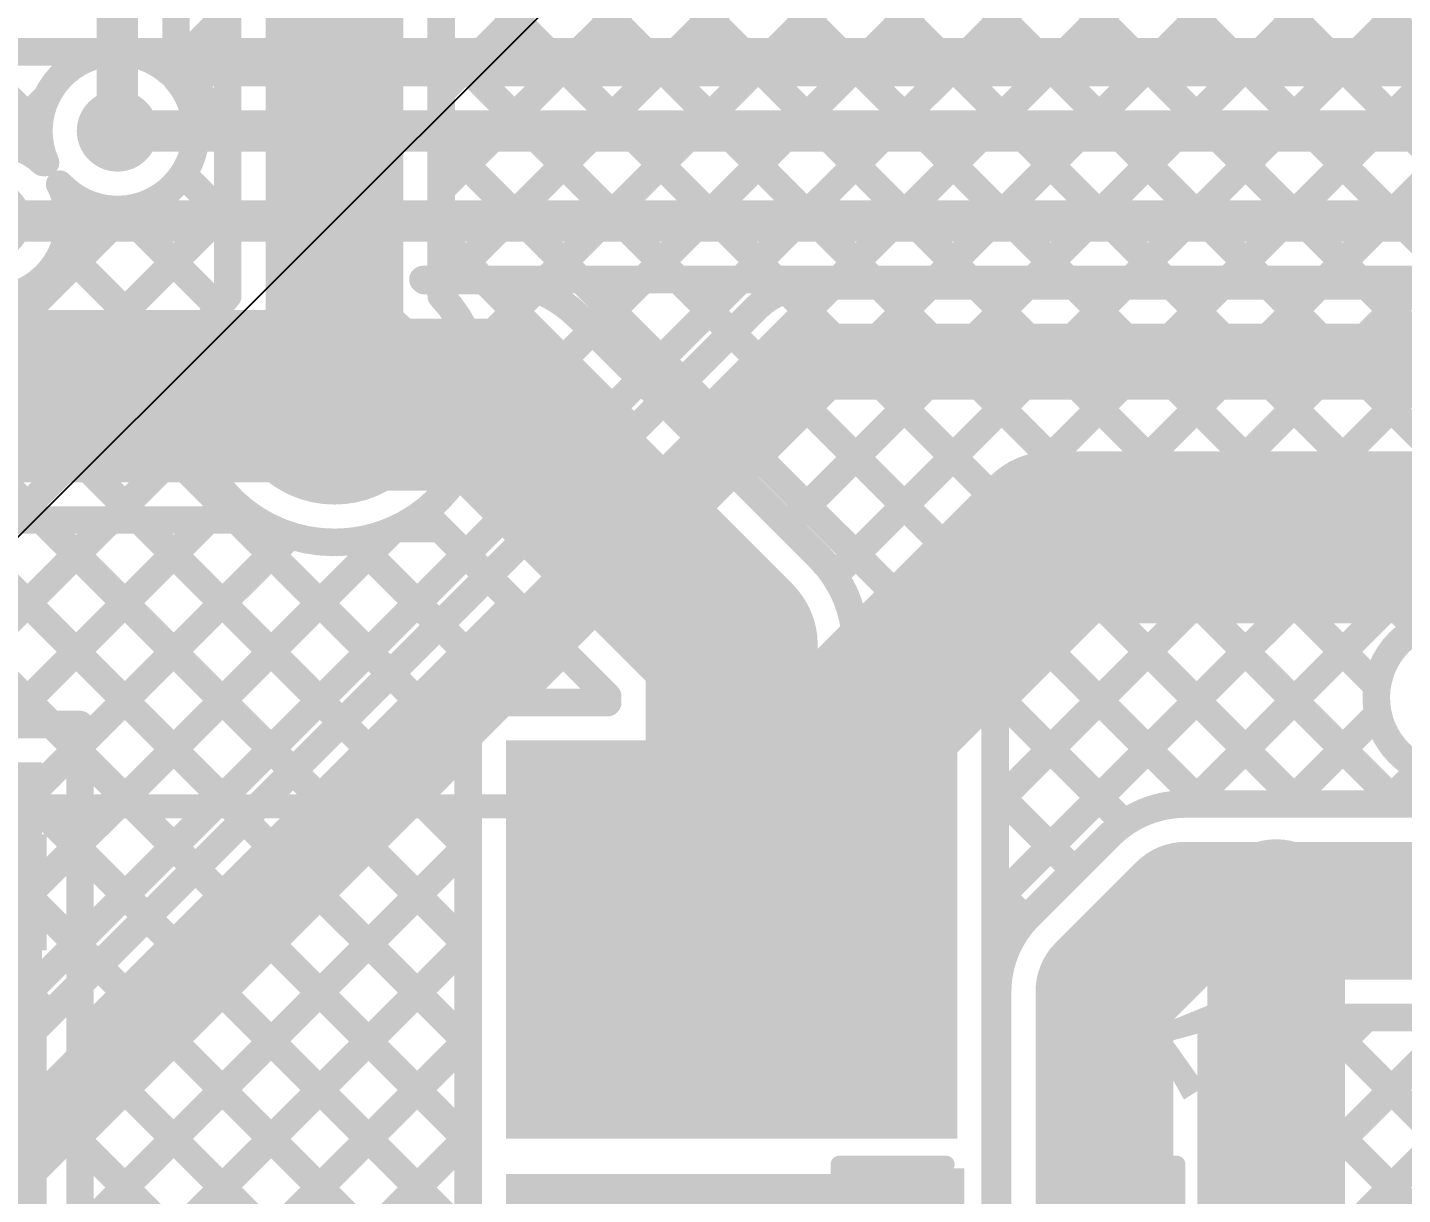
# Model space of a CAD drawing. Header units: millimetres. Extents: x 0 to 214, y 0 to 214.
# Drawn here: x 1.9989 to 2.3981, y 1.9231 to 2.262 of the extents above; entities that cross this region are included whole.
import ezdxf

# ---------------------------------------------------------------- set-up
doc = ezdxf.new("R2010")
doc.units = ezdxf.units.MM
doc.header["$MEASUREMENT"] = 0
for name, color, linetype in [('BottomLayer', 5, 'Continuous'), ('BottomSolder', 6, 'Continuous'), ('TopLayer', 1, 'Continuous'), ('TopOverlay', 2, 'Continuous'), ('TopPaste', 8, 'Continuous'), ('TopSolder', 216, 'Continuous'), ('ViaHoleLayer', 16, 'Continuous')]:
    doc.layers.add(name, color=color, linetype=linetype)
doc.styles.add('Arial', font='', dxfattribs={"height": 0.2})
doc.styles.get('Arial').set_extended_font_data('Arial')

# ---------------------------------------------------------------- blocks, each defined once
blk = doc.blocks.new('SOIC_8_180')
at = {"layer": 'TopLayer'}
for points in [[(-0.0735, 0.0622), (-0.1365, 0.0622), (-0.1365, 0.0878), (-0.0735, 0.0878)], [(0.13909, 0.0622), (0.0761, 0.0622), (0.0761, 0.0878), (0.13909, 0.0878)], [(-0.0735, 0.0122), (-0.1365, 0.0122), (-0.1365, 0.0378), (-0.0735, 0.0378)], [(0.13909, 0.0122), (0.0761, 0.0122), (0.0761, 0.0378), (0.13909, 0.0378)], [(-0.0735, -0.0378), (-0.1365, -0.0378), (-0.1365, -0.0122), (-0.0735, -0.0122)], [(0.13909, -0.0378), (0.0761, -0.0378), (0.0761, -0.0122), (0.13909, -0.0122)], [(-0.0735, -0.0878), (-0.1365, -0.0878), (-0.1365, -0.0622), (-0.0735, -0.0622)], [(0.13909, -0.0878), (0.0761, -0.0878), (0.0761, -0.0622), (0.13909, -0.0622)]]:
    blk.add_hatch(color=1, dxfattribs=at).paths.add_polyline_path(points)
at = {"layer": 'TopPaste'}
for points in [[(-0.0735, 0.0622), (-0.1365, 0.0622), (-0.1365, 0.0878), (-0.0735, 0.0878)], [(0.13909, 0.0622), (0.0761, 0.0622), (0.0761, 0.0878), (0.13909, 0.0878)], [(-0.0735, 0.0122), (-0.1365, 0.0122), (-0.1365, 0.0378), (-0.0735, 0.0378)], [(0.13909, 0.0122), (0.0761, 0.0122), (0.0761, 0.0378), (0.13909, 0.0378)], [(-0.0735, -0.0378), (-0.1365, -0.0378), (-0.1365, -0.0122), (-0.0735, -0.0122)], [(0.13909, -0.0378), (0.0761, -0.0378), (0.0761, -0.0122), (0.13909, -0.0122)], [(-0.0735, -0.0878), (-0.1365, -0.0878), (-0.1365, -0.0622), (-0.0735, -0.0622)], [(0.13909, -0.0878), (0.0761, -0.0878), (0.0761, -0.0622), (0.13909, -0.0622)]]:
    blk.add_hatch(color=8, dxfattribs=at).paths.add_polyline_path(points)
at = {"layer": 'TopSolder'}
for points in [[(-0.0695, 0.0582), (-0.1405, 0.0582), (-0.1405, 0.0918), (-0.0695, 0.0918)], [(0.14309, 0.0582), (0.0721, 0.0582), (0.0721, 0.0918), (0.14309, 0.0918)], [(-0.0695, 0.0082), (-0.1405, 0.0082), (-0.1405, 0.0418), (-0.0695, 0.0418)], [(0.14309, 0.0082), (0.0721, 0.0082), (0.0721, 0.0418), (0.14309, 0.0418)], [(-0.0695, -0.0418), (-0.1405, -0.0418), (-0.1405, -0.0082), (-0.0695, -0.0082)], [(0.14309, -0.0418), (0.0721, -0.0418), (0.0721, -0.0082), (0.14309, -0.0082)], [(-0.0695, -0.0918), (-0.1405, -0.0918), (-0.1405, -0.0582), (-0.0695, -0.0582)], [(0.14309, -0.0918), (0.0721, -0.0918), (0.0721, -0.0582), (0.14309, -0.0582)]]:
    blk.add_hatch(color=216, dxfattribs=at).paths.add_polyline_path(points)
at = {"layer": 'TopOverlay'}
for points, const_width in [([(-0.12253, 0.101, 1), (-0.13147, 0.101, 1)], 0.007), ([(-0.13322, 0.101, 1), (-0.12972, 0.101, 1)], 0.0035), ([(-0.12428, 0.101, 1), (-0.12078, 0.101, 1)], 0.0035), ([(-0.08025, 0.098, 1), (-0.07675, 0.098, 1)], 0.0035), ([(0.07675, 0.098, 1), (0.08025, 0.098, 1)], 0.0035), ([(-0.08025, -0.1, 1), (-0.07675, -0.1, 1)], 0.0035), ([(0.07675, -0.1, 1), (0.08025, -0.1, 1)], 0.0035)]:
    blk.add_lwpolyline(points, format="xyb", close=True, dxfattribs=dict(at, const_width=const_width))
at = {"layer": 'TopOverlay', "const_width": 0.007}
for points in [[(0.0785, 0.098), (-0.0785, 0.098)], [(0.0785, -0.1), (-0.0785, -0.1)]]:
    blk.add_lwpolyline(points, dxfattribs=at)
blk = doc.blocks.new('C__0603_294')
at = {"layer": 'TopLayer'}
for points in [[(-0.015, 0.0175), (-0.015, -0.0175), (-0.045, -0.0175), (-0.045, 0.0175)], [(0.045, 0.0175), (0.045, -0.0175), (0.015, -0.0175), (0.015, 0.0175)]]:
    blk.add_hatch(color=1, dxfattribs=at).paths.add_polyline_path(points)
at = {"layer": 'TopPaste'}
for points in [[(-0.015, 0.0175), (-0.015, -0.0175), (-0.045, -0.0175), (-0.045, 0.0175)], [(0.045, 0.0175), (0.045, -0.0175), (0.015, -0.0175), (0.015, 0.0175)]]:
    blk.add_hatch(color=8, dxfattribs=at).paths.add_polyline_path(points)
at = {"layer": 'TopSolder'}
for points in [[(-0.01264, 0.01986), (-0.01264, -0.01986), (-0.04736, -0.01986), (-0.04736, 0.01986)], [(0.04736, 0.01986), (0.04736, -0.01986), (0.01264, -0.01986), (0.01264, 0.01986)]]:
    blk.add_hatch(color=216, dxfattribs=at).paths.add_polyline_path(points)
at = {"layer": 'TopOverlay', "const_width": 0.005}
for points in [[(-0.049, 0.021), (-0.018, 0.021)], [(-0.049, -0.021), (-0.049, 0.021)], [(0.018, 0.021), (0.049, 0.021)], [(0.049, -0.021), (0.049, 0.021)], [(-0.049, -0.021), (-0.018, -0.021)], [(0.018, -0.021), (0.049, -0.021)]]:
    blk.add_lwpolyline(points, dxfattribs=at)
at = {"layer": 'TopOverlay', "const_width": 0.0025}
for points in [[(-0.05025, 0.021, 1), (-0.04775, 0.021, 1)], [(-0.05025, 0.021, 1), (-0.04775, 0.021, 1)], [(-0.01925, 0.021, 1), (-0.01675, 0.021, 1)], [(0.01675, 0.021, 1), (0.01925, 0.021, 1)], [(0.04775, 0.021, 1), (0.05025, 0.021, 1)], [(0.04775, 0.021, 1), (0.05025, 0.021, 1)], [(-0.05025, -0.021, 1), (-0.04775, -0.021, 1)], [(-0.05025, -0.021, 1), (-0.04775, -0.021, 1)], [(-0.01925, -0.021, 1), (-0.01675, -0.021, 1)], [(0.01675, -0.021, 1), (0.01925, -0.021, 1)], [(0.04775, -0.021, 1), (0.05025, -0.021, 1)], [(0.04775, -0.021, 1), (0.05025, -0.021, 1)]]:
    blk.add_lwpolyline(points, format="xyb", close=True, dxfattribs=at)

msp = doc.modelspace()

# ---------------------------------------------------------------- hatches: boundary and pattern name
at = {"layer": 'BottomLayer'}
h = msp.add_hatch(color=5, dxfattribs=at)
edge = h.paths.add_edge_path()
edge.add_arc((2.025, 2.232), 0.01181, 0, 360)
h = msp.add_hatch(color=5, dxfattribs=at)
edge = h.paths.add_edge_path()
edge.add_arc((1.988, 2.206), 0.01181, 0, 360)
h = msp.add_hatch(color=5, dxfattribs=at)
edge = h.paths.add_edge_path()
edge.add_arc((2.088, 2.155), 0.0315, 0, 360)
h = msp.add_hatch(color=5, dxfattribs=at)
edge = h.paths.add_edge_path()
edge.add_arc((2.23362, 1.99252), 0.0315, 0, 360)
h = msp.add_hatch(color=5, dxfattribs=at)
edge = h.paths.add_edge_path()
edge.add_arc((2.36137, 2.0063), 0.01181, 0, 360)
at = {"layer": 'BottomSolder'}
h = msp.add_hatch(color=6, dxfattribs=at)
edge = h.paths.add_edge_path()
edge.add_arc((2.025, 2.232), 0.00991, 0, 360)
at = {"layer": 'TopLayer'}
h = msp.add_hatch(color=1, dxfattribs=at)
edge = h.paths.add_edge_path()
edge.add_arc((2.025, 2.232), 0.01181, 0, 360)
h = msp.add_hatch(color=1, dxfattribs=at)
edge = h.paths.add_edge_path()
edge.add_arc((1.988, 2.206), 0.01181, 0, 360)
h = msp.add_hatch(color=1, dxfattribs=at)
edge = h.paths.add_edge_path()
edge.add_arc((2.088, 2.155), 0.0315, 0, 360)
for points in [[(2.1378, 1.93937), (2.2688, 1.93937), (2.2688, 2.055), (2.1378, 2.055)], [(1.507, 1.94288), (2.00312, 1.94288), (2.00312, 2.04862), (1.507, 2.04862)], [(1.87812, 1.88988), (2.00312, 1.88988), (2.00312, 1.92888), (1.87812, 1.92888)], [(2.1378, 1.675), (2.2688, 1.675), (2.2688, 1.92913), (2.1378, 1.92913)]]:
    msp.add_hatch(color=1, dxfattribs=at).paths.add_polyline_path(points)
h = msp.add_hatch(color=1, dxfattribs=at)
edge = h.paths.add_edge_path()
edge.add_arc((2.23362, 1.99252), 0.0315, 0, 360)
h = msp.add_hatch(color=1, dxfattribs=at)
edge = h.paths.add_edge_path()
edge.add_arc((2.36137, 2.0063), 0.01181, 0, 360)
at = {"layer": 'TopSolder'}
h = msp.add_hatch(color=216, dxfattribs=at)
edge = h.paths.add_edge_path()
edge.add_arc((2.025, 2.232), 0.00991, 0, 360)
at = {"layer": 'ViaHoleLayer'}
h = msp.add_hatch(color=16, dxfattribs=at)
edge = h.paths.add_edge_path()
edge.add_arc((2.025, 2.232), 0.00591, 0, 360)
h = msp.add_hatch(color=16, dxfattribs=at)
edge = h.paths.add_edge_path()
edge.add_arc((2.088, 2.155), 0.01575, 0, 360)
h = msp.add_hatch(color=16, dxfattribs=at)
edge = h.paths.add_edge_path()
edge.add_arc((2.36137, 2.0063), 0.00591, 0, 360)
h = msp.add_hatch(color=16, dxfattribs=at)
edge = h.paths.add_edge_path()
edge.add_arc((2.23362, 1.99252), 0.01575, 0, 360)

# ---------------------------------------------------------------- linework, layer by layer
at = {"layer": 'BottomLayer'}
for points, const_width in [([(1.94727, 1.93013), (2.70762, 2.69048)], 0.008), ([(2.23243, 2.187), (2.70762, 2.66219)], 0.008), ([(2.12702, 2.13816), (2.62736, 2.6385)], 0.008), ([(2.26071, 2.187), (2.71155, 2.63784)], 0.008), ([(2.28899, 2.187), (2.72544, 2.62345)], 0.008), ([(2.31728, 2.187), (2.74227, 2.61199)], 0.008), ([(2.119, 2.24328), (2.46007, 2.58435)], 0.008), ([(2.119, 2.215), (2.48835, 2.58435)], 0.008), ([(2.119, 2.215), (2.48835, 2.58435)], 0.008), ([(2.119, 2.18671), (2.51663, 2.58435)], 0.008), ([(2.12849, 2.16791), (2.54492, 2.58435)], 0.008), ([(2.15925, 2.50018), (2.47243, 2.187)], 0.008), ([(1.6515, 2.49882), (2.0901, 2.06021)], 0.008), ([(2.088, 2.155), (2.088, 2.47277)], 0.04), ([(2.14511, 2.48604), (2.44415, 2.187)], 0.008), ([(2.057, 2.18407), (2.057, 2.47277)], 0.008), ([(2.13097, 2.4719), (2.41587, 2.187)], 0.008), ([(1.6515, 2.47053), (2.07596, 2.04607)], 0.008), ([(2.025, 2.232), (2.025, 2.464)], 0.012), ([(2.119, 2.18407), (2.119, 2.45993)], 0.008), ([(2.119, 2.45558), (2.38758, 2.187)], 0.008), ([(2.042, 2.24721), (2.042, 2.44879)], 0.008), ([(1.6515, 2.44225), (2.06182, 2.03193)], 0.008), ([(2.119, 2.4273), (2.3593, 2.187)], 0.008), ([(1.6515, 2.41396), (2.04768, 2.01779)], 0.008), ([(2.119, 2.39901), (2.33101, 2.187)], 0.008), ([(1.6515, 2.38568), (2.03353, 2.00365)], 0.008), ([(2.119, 2.37073), (2.30273, 2.187)], 0.008), ([(1.6515, 2.3574), (2.01939, 1.9895)], 0.008), ([(2.119, 2.34244), (2.27444, 2.187)], 0.008), ([(1.6515, 2.32911), (2.00525, 1.97536)], 0.008), ([(2.119, 2.31416), (2.24616, 2.187)], 0.008), ([(2.119, 2.28588), (2.21901, 2.18586)], 0.008), ([(2.042, 2.27802), (2.057, 2.26302)], 0.008), ([(2.34556, 2.187), (2.43139, 2.27283)], 0.008), ([(2.042, 2.25113), (2.057, 2.26613)], 0.008), ([(2.119, 2.25759), (2.20324, 2.17335)], 0.008), ([(2.37385, 2.187), (2.44056, 2.25371)], 0.008), ([(2.042, 2.24974), (2.057, 2.23474)], 0.008), ([(2.04752, 2.22837), (2.057, 2.23785)], 0.008), ([(2.119, 2.22931), (2.1891, 2.15921)], 0.008), ([(2.04403, 2.21942), (2.057, 2.20645)], 0.008), ([(1.74928, 1.93013), (2.02863, 2.20948)], 0.008), ([(1.77756, 1.93013), (2.057, 2.20956)], 0.008), ([(2.02596, 2.20921), (2.05429, 2.18088)], 0.008), ([(2.119, 2.20102), (2.17495, 2.14507)], 0.008), ([(2.00923, 2.19766), (2.04592, 2.16096)], 0.008), ([(1.99447, 2.18413), (2.10424, 2.07436)], 0.008), ([(2.226, 2.187), (2.51097, 2.187)], 0.008), ([(1.96001, 1.93013), (2.2104, 2.18052)], 0.008), ([(1.80585, 1.93013), (2.05027, 2.17454)], 0.008), ([(1.96913, 1.90813), (2.226, 2.165)], 0.022), ([(2.226, 2.165), (2.51656, 2.165)], 0.022), ([(2.12995, 2.16179), (2.16081, 2.13093)], 0.008), ([(1.83413, 1.93013), (2.04718, 2.14318)], 0.008), ([(1.83413, 1.93013), (2.04718, 2.14318)], 0.008), ([(2.12648, 2.13697), (2.14667, 2.11678)], 0.008), ([(2.23362, 2.05162), (2.296, 2.114)], 0.05), ([(2.296, 2.114), (2.491, 2.114)], 0.05), ([(1.86241, 1.93013), (2.0576, 2.12531)], 0.008), ([(2.11388, 2.12129), (2.13253, 2.10264)], 0.008), ([(1.91898, 1.93013), (2.10484, 2.11598)], 0.008), ([(1.8907, 1.93013), (2.07509, 2.11451)], 0.008), ([(2.09396, 2.11292), (2.11839, 2.0885)], 0.008), ([(2.23362, 1.99252), (2.23362, 2.05162)], 0.05), ([(2.36137, 1.89737), (2.36137, 2.0063)], 0.04)]:
    msp.add_lwpolyline(points, dxfattribs=dict(at, const_width=const_width))
for points, const_width in [([(2.055, 2.26302, 1), (2.059, 2.26302, 1)], 0.004), ([(2.117, 2.25759, 1), (2.121, 2.25759, 1)], 0.004), ([(2.04, 2.25113, 1), (2.044, 2.25113, 1)], 0.004), ([(2.04, 2.24974, 1), (2.044, 2.24974, 1)], 0.004), ([(2.04, 2.24721, 1), (2.044, 2.24721, 1)], 0.004), ([(2.04, 2.24721, 1), (2.044, 2.24721, 1)], 0.004), ([(2.117, 2.24328, 1), (2.121, 2.24328, 1)], 0.004), ([(2.055, 2.23785, 1), (2.059, 2.23785, 1)], 0.004), ([(2.022, 2.232, 1), (2.028, 2.232, 1)], 0.006), ([(2.04581, 2.232, 1), (2.04981, 2.232, 1)], 0.004), ([(2.04581, 2.232, 1), (2.04981, 2.232, 1)], 0.004), ([(2.055, 2.23474, 1), (2.059, 2.23474, 1)], 0.004), ([(2.04552, 2.22837, 1), (2.04952, 2.22837, 1)], 0.004), ([(2.117, 2.22931, 1), (2.121, 2.22931, 1)], 0.004), ([(2.04203, 2.21942, 1), (2.04603, 2.21942, 1)], 0.004), ([(2.00623, 2.21653, 1), (2.01023, 2.21653, 1)], 0.004), ([(2.00623, 2.21653, 1), (2.01023, 2.21653, 1)], 0.004), ([(2.117, 2.215, 1), (2.121, 2.215, 1)], 0.004), ([(2.117, 2.215, 1), (2.121, 2.215, 1)], 0.004), ([(2.02396, 2.20921, 1), (2.02796, 2.20921, 1)], 0.004), ([(2.02663, 2.20948, 1), (2.03063, 2.20948, 1)], 0.004), ([(2.055, 2.20956, 1), (2.059, 2.20956, 1)], 0.004), ([(2.00881, 2.206, 1), (2.01281, 2.206, 1)], 0.004), ([(2.00881, 2.206, 1), (2.01281, 2.206, 1)], 0.004), ([(2.055, 2.20645, 1), (2.059, 2.20645, 1)], 0.004), ([(2.117, 2.20102, 1), (2.121, 2.20102, 1)], 0.004), ([(2.00723, 2.19766, 1), (2.01123, 2.19766, 1)], 0.004), ([(2.055, 2.18407, 1), (2.059, 2.18407, 1)], 0.004), ([(2.055, 2.18407, 1), (2.059, 2.18407, 1)], 0.004), ([(2.117, 2.18671, 1), (2.121, 2.18671, 1)], 0.004), ([(2.117, 2.18407, 1), (2.121, 2.18407, 1)], 0.004), ([(2.117, 2.18407, 1), (2.121, 2.18407, 1)], 0.004), ([(2.21701, 2.18586, 1), (2.22101, 2.18586, 1)], 0.004), ([(2.224, 2.187, 1), (2.228, 2.187, 1)], 0.004), ([(2.224, 2.187, 1), (2.228, 2.187, 1)], 0.004), ([(2.224, 2.187, 1), (2.228, 2.187, 1)], 0.004), ([(2.23043, 2.187, 1), (2.23443, 2.187, 1)], 0.004), ([(2.24416, 2.187, 1), (2.24816, 2.187, 1)], 0.004), ([(2.25871, 2.187, 1), (2.26271, 2.187, 1)], 0.004), ([(2.27244, 2.187, 1), (2.27644, 2.187, 1)], 0.004), ([(2.28699, 2.187, 1), (2.29099, 2.187, 1)], 0.004), ([(2.30073, 2.187, 1), (2.30473, 2.187, 1)], 0.004), ([(2.31528, 2.187, 1), (2.31928, 2.187, 1)], 0.004), ([(2.32901, 2.187, 1), (2.33301, 2.187, 1)], 0.004), ([(2.34356, 2.187, 1), (2.34756, 2.187, 1)], 0.004), ([(2.3573, 2.187, 1), (2.3613, 2.187, 1)], 0.004), ([(2.37185, 2.187, 1), (2.37585, 2.187, 1)], 0.004), ([(2.38558, 2.187, 1), (2.38958, 2.187, 1)], 0.004), ([(2.05229, 2.18088, 1), (2.05629, 2.18088, 1)], 0.004), ([(2.2084, 2.18052, 1), (2.2124, 2.18052, 1)], 0.004), ([(2.2084, 2.18052, 1), (2.2124, 2.18052, 1)], 0.004), ([(2.20844, 2.18056, 1), (2.21244, 2.18056, 1)], 0.004), ([(2.04827, 2.17454, 1), (2.05227, 2.17454, 1)], 0.004), ([(2.20124, 2.17335, 1), (2.20524, 2.17335, 1)], 0.004), ([(2.2205, 2.165, 1), (2.2315, 2.165, 1)], 0.011), ([(2.2205, 2.165, 1), (2.2315, 2.165, 1)], 0.011), ([(2.078, 2.155, 1), (2.098, 2.155, 1)], 0.02), ([(2.12649, 2.16791, 1), (2.13049, 2.16791, 1)], 0.004), ([(2.04392, 2.16096, 1), (2.04792, 2.16096, 1)], 0.004), ([(2.12795, 2.16179, 1), (2.13195, 2.16179, 1)], 0.004), ([(2.1871, 2.15921, 1), (2.1911, 2.15921, 1)], 0.004), ([(2.1285, 2.155, 1), (2.1325, 2.155, 1)], 0.004), ([(2.1285, 2.155, 1), (2.1325, 2.155, 1)], 0.004), ([(2.17295, 2.14507, 1), (2.17695, 2.14507, 1)], 0.004), ([(2.04518, 2.14318, 1), (2.04918, 2.14318, 1)], 0.004), ([(2.04518, 2.14318, 1), (2.04918, 2.14318, 1)], 0.004), ([(2.12448, 2.13697, 1), (2.12848, 2.13697, 1)], 0.004), ([(2.12502, 2.13816, 1), (2.12902, 2.13816, 1)], 0.004), ([(2.2835, 2.114, 1), (2.3085, 2.114, 1)], 0.025), ([(2.2835, 2.114, 1), (2.3085, 2.114, 1)], 0.025), ([(2.15881, 2.13093, 1), (2.16281, 2.13093, 1)], 0.004), ([(2.0556, 2.12531, 1), (2.0596, 2.12531, 1)], 0.004), ([(2.11188, 2.12129, 1), (2.11588, 2.12129, 1)], 0.004), ([(2.10284, 2.11598, 1), (2.10684, 2.11598, 1)], 0.004), ([(2.14467, 2.11678, 1), (2.14867, 2.11678, 1)], 0.004), ([(2.07309, 2.11451, 1), (2.07709, 2.11451, 1)], 0.004), ([(2.09196, 2.11292, 1), (2.09596, 2.11292, 1)], 0.004), ([(2.13053, 2.10264, 1), (2.13453, 2.10264, 1)], 0.004), ([(2.11639, 2.0885, 1), (2.12039, 2.0885, 1)], 0.004), ([(2.10224, 2.07436, 1), (2.10624, 2.07436, 1)], 0.004), ([(2.22112, 2.05162, 1), (2.24612, 2.05162, 1)], 0.025), ([(2.22112, 2.05162, 1), (2.24612, 2.05162, 1)], 0.025), ([(2.0881, 2.06021, 1), (2.0921, 2.06021, 1)], 0.004), ([(2.07396, 2.04607, 1), (2.07796, 2.04607, 1)], 0.004), ([(2.05982, 2.03193, 1), (2.06382, 2.03193, 1)], 0.004), ([(2.35137, 2.0063, 1), (2.37137, 2.0063, 1)], 0.02), ([(2.04568, 2.01779, 1), (2.04968, 2.01779, 1)], 0.004), ([(2.22112, 1.99252, 1), (2.24612, 1.99252, 1)], 0.025), ([(2.03153, 2.00365, 1), (2.03553, 2.00365, 1)], 0.004), ([(2.01739, 1.9895, 1), (2.02139, 1.9895, 1)], 0.004), ([(2.00325, 1.97536, 1), (2.00725, 1.97536, 1)], 0.004)]:
    msp.add_lwpolyline(points, format="xyb", close=True, dxfattribs=dict(at, const_width=const_width))
at = {"layer": 'BottomLayer', "const_width": 0.008}
for points in [[(2.042, 2.24721, -0.184522), (2.04781, 2.232)], [(2.04781, 2.232, -0.682842), (2.00823, 2.21653)], [(2.01081, 2.206, -1.452551), (1.971, 2.22121)], [(2.00823, 2.21653, -0.120567), (2.01081, 2.206)], [(2.1305, 2.155, -1.470866), (2.057, 2.18407)], [(2.119, 2.18407, -0.190567), (2.1305, 2.155)], [(2.2104, 2.18052, -0.199566), (2.226, 2.187)], [(2.21044, 2.18056, -0.198912), (2.226, 2.187)]]:
    msp.add_lwpolyline(points, format="xyb", dxfattribs=at)
at = {"layer": 'BottomSolder'}
msp.add_line((0.01449, 0.13433), (214.06023, 213.98652), dxfattribs=at)
at = {"layer": 'TopLayer'}
for points, const_width in [([(1.43321, 2.255), (2.43898, 2.255)], 0.008), ([(1.98017, 2.255), (2.00221, 2.23296)], 0.008), ([(2.00845, 2.255), (2.01242, 2.25103)], 0.008), ([(2.01517, 2.25258), (2.01758, 2.255)], 0.008), ([(2.03674, 2.255), (2.04274, 2.249)], 0.008), ([(2.04003, 2.24916), (2.04587, 2.255)], 0.008), ([(2.06502, 2.255), (2.07102, 2.249)], 0.008), ([(2.06815, 2.249), (2.07415, 2.255)], 0.008), ([(2.09331, 2.255), (2.09931, 2.249)], 0.008), ([(2.09644, 2.249), (2.10244, 2.255)], 0.008), ([(2.12159, 2.255), (2.12759, 2.249)], 0.008), ([(2.12472, 2.249), (2.13072, 2.255)], 0.008), ([(2.14988, 2.255), (2.15588, 2.249)], 0.008), ([(2.153, 2.249), (2.159, 2.255)], 0.008), ([(2.153, 2.249), (2.159, 2.255)], 0.008), ([(2.17816, 2.255), (2.18416, 2.249)], 0.008), ([(2.18129, 2.249), (2.18729, 2.255)], 0.008), ([(2.20644, 2.255), (2.21244, 2.249)], 0.008), ([(2.20957, 2.249), (2.21557, 2.255)], 0.008), ([(2.23473, 2.255), (2.24073, 2.249)], 0.008), ([(2.23786, 2.249), (2.24386, 2.255)], 0.008), ([(2.26301, 2.255), (2.26901, 2.249)], 0.008), ([(2.26614, 2.249), (2.27214, 2.255)], 0.008), ([(2.2913, 2.255), (2.2973, 2.249)], 0.008), ([(2.29443, 2.249), (2.30043, 2.255)], 0.008), ([(2.31958, 2.255), (2.32558, 2.249)], 0.008), ([(2.32271, 2.249), (2.32871, 2.255)], 0.008), ([(2.34787, 2.255), (2.35387, 2.249)], 0.008), ([(2.35099, 2.249), (2.35699, 2.255)], 0.008), ([(2.37615, 2.255), (2.38215, 2.249)], 0.008), ([(2.37928, 2.249), (2.38528, 2.255)], 0.008), ([(2.04021, 2.249), (2.55796, 2.249)], 0.008), ([(1.99117, 2.22859), (2.00442, 2.24184)], 0.008), ([(2.025, 2.232), (2.70933, 2.232)], 0.012), ([(1.98815, 2.20585), (2.73655, 2.20585)], 0.012), ([(2.11369, 2.18885), (2.72132, 2.18885)], 0.008), ([(2.11413, 2.18851), (2.13349, 2.18851)], 0.008), ([(2.14661, 2.18604), (2.14942, 2.18885)], 0.008), ([(2.15946, 2.18885), (2.31729, 2.03101)], 0.008), ([(2.16288, 2.17403), (2.17771, 2.18885)], 0.008), ([(2.17703, 2.15988), (2.20599, 2.18885)], 0.008), ([(2.18774, 2.18885), (2.34005, 2.03654)], 0.008), ([(2.19117, 2.14574), (2.23428, 2.18885)], 0.008), ([(2.20531, 2.1316), (2.26256, 2.18885)], 0.008), ([(2.21603, 2.18885), (2.36834, 2.03654)], 0.008), ([(2.21945, 2.11746), (2.29084, 2.18885)], 0.008), ([(2.23313, 2.10285), (2.31913, 2.18885)], 0.008), ([(2.2393, 2.08073), (2.34741, 2.18885)], 0.008), ([(2.24431, 2.18885), (2.39662, 2.03654)], 0.008), ([(2.25285, 2.066), (2.3757, 2.18885)], 0.008), ([(2.27259, 2.18885), (2.39069, 2.07076)], 0.008), ([(2.2798, 2.06467), (2.40398, 2.18885)], 0.008), ([(2.2798, 2.03638), (2.43227, 2.18885)], 0.008), ([(2.2798, 2.0081), (2.46055, 2.18885)], 0.008), ([(2.30088, 2.18885), (2.4023, 2.08743)], 0.008), ([(2.32916, 2.18885), (2.42859, 2.08942)], 0.008), ([(2.33652, 2.03654), (2.48883, 2.18885)], 0.008), ([(2.35745, 2.18885), (2.45687, 2.08942)], 0.008), ([(2.38573, 2.18885), (2.48516, 2.08942)], 0.008), ([(1.451, 2.155), (2.088, 2.155)], 0.05), ([(2.088, 2.155), (2.09049, 2.15251)], 0.05), ([(2.15899, 2.17792), (2.22871, 2.10821)], 0.008), ([(2.09049, 2.15251), (2.13349, 2.15251)], 0.05), ([(2.13349, 2.15251), (2.2033, 2.0827)], 0.05), ([(1.46591, 2.119), (2.06542, 2.119)], 0.008), ([(1.94646, 2.119), (2.00584, 2.05962)], 0.008), ([(1.96363, 2.05962), (2.023, 2.119)], 0.008), ([(1.96363, 2.05962), (2.023, 2.119)], 0.008), ([(1.97475, 2.119), (2.1268, 1.96695)], 0.008), ([(1.99191, 2.05962), (2.05129, 2.119)], 0.008), ([(2.00303, 2.119), (2.1268, 1.99524)], 0.008), ([(2.01412, 2.02526), (2.10484, 2.11598)], 0.008), ([(2.03132, 2.119), (2.1268, 2.02352)], 0.008), ([(2.0596, 2.119), (2.1268, 2.0518)], 0.008), ([(2.10602, 2.11651), (2.11857, 2.11651)], 0.008), ([(2.11857, 2.11651), (2.1673, 2.06779)], 0.008), ([(2.01412, 2.05355), (2.07509, 2.11451)], 0.008), ([(2.09396, 2.11292), (2.14089, 2.066)], 0.008), ([(2.01412, 1.99698), (2.12612, 2.10897)], 0.008), ([(2.2033, 1.98317), (2.2033, 2.0827)], 0.05), ([(2.01412, 1.96869), (2.14026, 2.09483)], 0.008), ([(2.13971, 2.066), (2.1544, 2.08069)], 0.008), ([(2.2393, 2.066), (2.2393, 2.0827)], 0.008), ([(2.2393, 2.08073), (2.25402, 2.066)], 0.008), ([(2.1268, 2.066), (2.1673, 2.066)], 0.008), ([(2.1268, 1.94013), (2.1268, 2.066)], 0.008), ([(2.2393, 2.066), (2.2798, 2.066)], 0.008), ([(2.2798, 1.94013), (2.2798, 2.066)], 0.008), ([(2.36481, 2.03654), (2.39094, 2.06267)], 0.008), ([(1.496, 2.05962), (2.01412, 2.05962)], 0.008), ([(2.01412, 1.93988), (2.01412, 2.05962)], 0.008), ([(2.01412, 1.94041), (2.1268, 2.05309)], 0.008), ([(2.01412, 2.05134), (2.1268, 1.93867)], 0.008), ([(2.39309, 2.03654), (2.4034, 2.04685)], 0.008), ([(2.2798, 2.04023), (2.3028, 2.01722)], 0.008), ([(2.33496, 2.03654), (2.44289, 2.03654)], 0.008), ([(2.01412, 1.91213), (2.1268, 2.0248)], 0.008), ([(2.28963, 2.00405), (2.31301, 2.02744)], 0.008), ([(2.01412, 2.02306), (2.1268, 1.91038)], 0.008), ([(2.17351, 2.00197), (2.19231, 1.98317)], 0.05), ([(2.31152, 1.9821), (2.33496, 2.00554)], 0.04), ([(2.33496, 2.00554), (2.50102, 2.00554)], 0.04), ([(2.2798, 2.01194), (2.28868, 2.00306)], 0.008), ([(2.19231, 1.98317), (2.2033, 1.98317)], 0.05), ([(2.01412, 1.88384), (2.1268, 1.99652)], 0.008), ([(2.31152, 1.86089), (2.31152, 1.9821)], 0.04), ([(2.01412, 1.99478), (2.1268, 1.8821)], 0.008), ([(2.28052, 1.86089), (2.28052, 1.9821)], 0.008), ([(2.34252, 1.95769), (2.35937, 1.97454)], 0.008), ([(2.34252, 1.96926), (2.3478, 1.97454)], 0.008), ([(2.34252, 1.90112), (2.41594, 1.97454)], 0.008), ([(2.34252, 1.9294), (2.38766, 1.97454)], 0.008), ([(2.34252, 1.87283), (2.44289, 1.9732)], 0.008), ([(2.34664, 1.97338), (2.4789, 1.84112)], 0.008), ([(2.3478, 1.97454), (2.44289, 1.97454)], 0.008), ([(2.37377, 1.97454), (2.50719, 1.84112)], 0.008), ([(2.01412, 1.85556), (2.1268, 1.96823)], 0.008), ([(2.34252, 1.86089), (2.34252, 1.96926)], 0.008), ([(2.01412, 1.96649), (2.1268, 1.85381)], 0.008), ([(2.34252, 1.94921), (2.45062, 1.84112)], 0.008), ([(2.1268, 1.92837), (2.1268, 1.94013)], 0.008), ([(2.1268, 1.92837), (2.1268, 1.94013)], 0.008), ([(2.2798, 1.92837), (2.2798, 1.94013)], 0.008), ([(2.2798, 1.92837), (2.2798, 1.94013)], 0.008), ([(2.01412, 1.82727), (2.1268, 1.93995)], 0.008), ([(2.01412, 1.93188), (2.01412, 1.93988)], 0.008), ([(2.01412, 1.93188), (2.01412, 1.93988)], 0.008), ([(2.01412, 1.93821), (2.1268, 1.82553)], 0.008), ([(2.01412, 1.88988), (2.01412, 1.93188)], 0.008), ([(2.1268, 1.70726), (2.1268, 1.92837)], 0.008), ([(2.2798, 1.7614), (2.2798, 1.92837)], 0.008), ([(2.34252, 1.92093), (2.42234, 1.84112)], 0.008)]:
    msp.add_lwpolyline(points, dxfattribs=dict(at, const_width=const_width))
at = {"layer": 'TopLayer', "const_width": 0.008}
for points in [[(2.0041, 2.22285, -0.805957), (2.04021, 2.249)], [(1.97081, 2.191, -0.944819), (2.00338, 2.22285)], [(2.13349, 2.18851, -0.199396), (2.15899, 2.17792)], [(2.13349, 2.18851, -0.198912), (2.15894, 2.17797)], [(2.10602, 2.11651, -0.254849), (2.06542, 2.119)], [(2.22871, 2.10821, -0.199396), (2.2393, 2.0827)], [(2.22875, 2.10816, -0.198912), (2.2393, 2.0827)], [(2.41928, 2.04542, -1.310882), (2.41928, 2.08942)], [(2.31301, 2.02744, -0.199163), (2.33496, 2.03654)], [(2.31304, 2.02746, -0.198912), (2.33496, 2.03654)], [(2.28052, 1.9821, -0.199163), (2.28963, 2.00405)], [(2.28052, 1.9821, -0.198912), (2.2896, 2.00403)]]:
    msp.add_lwpolyline(points, format="xyb", dxfattribs=at)
at = {"layer": 'TopLayer'}
for points, const_width in [([(2.00645, 2.255, 1), (2.01045, 2.255, 1)], 0.004), ([(2.01316, 2.25258, 1), (2.01716, 2.25258, 1)], 0.004), ([(2.01558, 2.255, 1), (2.01958, 2.255, 1)], 0.004), ([(2.03474, 2.255, 1), (2.03874, 2.255, 1)], 0.004), ([(2.04387, 2.255, 1), (2.04787, 2.255, 1)], 0.004), ([(2.06302, 2.255, 1), (2.06702, 2.255, 1)], 0.004), ([(2.07215, 2.255, 1), (2.07615, 2.255, 1)], 0.004), ([(2.09131, 2.255, 1), (2.09531, 2.255, 1)], 0.004), ([(2.10044, 2.255, 1), (2.10444, 2.255, 1)], 0.004), ([(2.11959, 2.255, 1), (2.12359, 2.255, 1)], 0.004), ([(2.12872, 2.255, 1), (2.13272, 2.255, 1)], 0.004), ([(2.14788, 2.255, 1), (2.15188, 2.255, 1)], 0.004), ([(2.157, 2.255, 1), (2.161, 2.255, 1)], 0.004), ([(2.157, 2.255, 1), (2.161, 2.255, 1)], 0.004), ([(2.17616, 2.255, 1), (2.18016, 2.255, 1)], 0.004), ([(2.18529, 2.255, 1), (2.18929, 2.255, 1)], 0.004), ([(2.20444, 2.255, 1), (2.20844, 2.255, 1)], 0.004), ([(2.21357, 2.255, 1), (2.21757, 2.255, 1)], 0.004), ([(2.23273, 2.255, 1), (2.23673, 2.255, 1)], 0.004), ([(2.24186, 2.255, 1), (2.24586, 2.255, 1)], 0.004), ([(2.26101, 2.255, 1), (2.26501, 2.255, 1)], 0.004), ([(2.27014, 2.255, 1), (2.27414, 2.255, 1)], 0.004), ([(2.2893, 2.255, 1), (2.2933, 2.255, 1)], 0.004), ([(2.29843, 2.255, 1), (2.30243, 2.255, 1)], 0.004), ([(2.31758, 2.255, 1), (2.32158, 2.255, 1)], 0.004), ([(2.32671, 2.255, 1), (2.33071, 2.255, 1)], 0.004), ([(2.34587, 2.255, 1), (2.34987, 2.255, 1)], 0.004), ([(2.35499, 2.255, 1), (2.35899, 2.255, 1)], 0.004), ([(2.37415, 2.255, 1), (2.37815, 2.255, 1)], 0.004), ([(2.38328, 2.255, 1), (2.38728, 2.255, 1)], 0.004), ([(2.01042, 2.25103, 1), (2.01442, 2.25103, 1)], 0.004), ([(2.03803, 2.24916, 1), (2.04203, 2.24916, 1)], 0.004), ([(2.03821, 2.249, 1), (2.04221, 2.249, 1)], 0.004), ([(2.03821, 2.249, 1), (2.04221, 2.249, 1)], 0.004), ([(2.04074, 2.249, 1), (2.04474, 2.249, 1)], 0.004), ([(2.06615, 2.249, 1), (2.07015, 2.249, 1)], 0.004), ([(2.06902, 2.249, 1), (2.07302, 2.249, 1)], 0.004), ([(2.09444, 2.249, 1), (2.09844, 2.249, 1)], 0.004), ([(2.09731, 2.249, 1), (2.10131, 2.249, 1)], 0.004), ([(2.12272, 2.249, 1), (2.12672, 2.249, 1)], 0.004), ([(2.12559, 2.249, 1), (2.12959, 2.249, 1)], 0.004), ([(2.151, 2.249, 1), (2.155, 2.249, 1)], 0.004), ([(2.151, 2.249, 1), (2.155, 2.249, 1)], 0.004), ([(2.15388, 2.249, 1), (2.15788, 2.249, 1)], 0.004), ([(2.17929, 2.249, 1), (2.18329, 2.249, 1)], 0.004), ([(2.18216, 2.249, 1), (2.18616, 2.249, 1)], 0.004), ([(2.20757, 2.249, 1), (2.21157, 2.249, 1)], 0.004), ([(2.21044, 2.249, 1), (2.21444, 2.249, 1)], 0.004), ([(2.23586, 2.249, 1), (2.23986, 2.249, 1)], 0.004), ([(2.23873, 2.249, 1), (2.24273, 2.249, 1)], 0.004), ([(2.26414, 2.249, 1), (2.26814, 2.249, 1)], 0.004), ([(2.26701, 2.249, 1), (2.27101, 2.249, 1)], 0.004), ([(2.29243, 2.249, 1), (2.29643, 2.249, 1)], 0.004), ([(2.2953, 2.249, 1), (2.2993, 2.249, 1)], 0.004), ([(2.32071, 2.249, 1), (2.32471, 2.249, 1)], 0.004), ([(2.32358, 2.249, 1), (2.32758, 2.249, 1)], 0.004), ([(2.34899, 2.249, 1), (2.35299, 2.249, 1)], 0.004), ([(2.35187, 2.249, 1), (2.35587, 2.249, 1)], 0.004), ([(2.37728, 2.249, 1), (2.38128, 2.249, 1)], 0.004), ([(2.38015, 2.249, 1), (2.38415, 2.249, 1)], 0.004), ([(2.00242, 2.24184, 1), (2.00642, 2.24184, 1)], 0.004), ([(2.00021, 2.23296, 1), (2.00421, 2.23296, 1)], 0.004), ([(2.022, 2.232, 1), (2.028, 2.232, 1)], 0.006), ([(2.00138, 2.22285, 1), (2.00538, 2.22285, 1)], 0.004), ([(2.0021, 2.22285, 1), (2.0061, 2.22285, 1)], 0.004), ([(2.11169, 2.18885, 1), (2.11569, 2.18885, 1)], 0.004), ([(2.11213, 2.18851, 1), (2.11613, 2.18851, 1)], 0.004), ([(2.13149, 2.18851, 1), (2.13549, 2.18851, 1)], 0.004), ([(2.13149, 2.18851, 1), (2.13549, 2.18851, 1)], 0.004), ([(2.13149, 2.18851, 1), (2.13549, 2.18851, 1)], 0.004), ([(2.14742, 2.18885, 1), (2.15142, 2.18885, 1)], 0.004), ([(2.15746, 2.18885, 1), (2.16146, 2.18885, 1)], 0.004), ([(2.17571, 2.18885, 1), (2.17971, 2.18885, 1)], 0.004), ([(2.18574, 2.18885, 1), (2.18974, 2.18885, 1)], 0.004), ([(2.20399, 2.18885, 1), (2.20799, 2.18885, 1)], 0.004), ([(2.21403, 2.18885, 1), (2.21803, 2.18885, 1)], 0.004), ([(2.23228, 2.18885, 1), (2.23628, 2.18885, 1)], 0.004), ([(2.24231, 2.18885, 1), (2.24631, 2.18885, 1)], 0.004), ([(2.26056, 2.18885, 1), (2.26456, 2.18885, 1)], 0.004), ([(2.27059, 2.18885, 1), (2.27459, 2.18885, 1)], 0.004), ([(2.28884, 2.18885, 1), (2.29284, 2.18885, 1)], 0.004), ([(2.29888, 2.18885, 1), (2.30288, 2.18885, 1)], 0.004), ([(2.31713, 2.18885, 1), (2.32113, 2.18885, 1)], 0.004), ([(2.32716, 2.18885, 1), (2.33116, 2.18885, 1)], 0.004), ([(2.34541, 2.18885, 1), (2.34941, 2.18885, 1)], 0.004), ([(2.35545, 2.18885, 1), (2.35945, 2.18885, 1)], 0.004), ([(2.3737, 2.18885, 1), (2.3777, 2.18885, 1)], 0.004), ([(2.38373, 2.18885, 1), (2.38773, 2.18885, 1)], 0.004), ([(2.14461, 2.18604, 1), (2.14861, 2.18604, 1)], 0.004), ([(2.0755, 2.155, 1), (2.1005, 2.155, 1)], 0.025), ([(2.0755, 2.155, 1), (2.1005, 2.155, 1)], 0.025), ([(2.15694, 2.17797, 1), (2.16094, 2.17797, 1)], 0.004), ([(2.15699, 2.17792, 1), (2.16099, 2.17792, 1)], 0.004), ([(2.15699, 2.17792, 1), (2.16099, 2.17792, 1)], 0.004), ([(2.07799, 2.15251, 1), (2.10299, 2.15251, 1)], 0.025), ([(2.07799, 2.15251, 1), (2.10299, 2.15251, 1)], 0.025), ([(2.12099, 2.15251, 1), (2.14599, 2.15251, 1)], 0.025), ([(2.12099, 2.15251, 1), (2.14599, 2.15251, 1)], 0.025), ([(2.16088, 2.17403, 1), (2.16488, 2.17403, 1)], 0.004), ([(2.17503, 2.15988, 1), (2.17903, 2.15988, 1)], 0.004), ([(2.18917, 2.14574, 1), (2.19317, 2.14574, 1)], 0.004), ([(2.20331, 2.1316, 1), (2.20731, 2.1316, 1)], 0.004), ([(2.00103, 2.119, 1), (2.00503, 2.119, 1)], 0.004), ([(2.021, 2.119, 1), (2.025, 2.119, 1)], 0.004), ([(2.021, 2.119, 1), (2.025, 2.119, 1)], 0.004), ([(2.02932, 2.119, 1), (2.03332, 2.119, 1)], 0.004), ([(2.04929, 2.119, 1), (2.05329, 2.119, 1)], 0.004), ([(2.0576, 2.119, 1), (2.0616, 2.119, 1)], 0.004), ([(2.06342, 2.119, 1), (2.06742, 2.119, 1)], 0.004), ([(2.06342, 2.119, 1), (2.06742, 2.119, 1)], 0.004), ([(2.10284, 2.11598, 1), (2.10684, 2.11598, 1)], 0.004), ([(2.10402, 2.11651, 1), (2.10802, 2.11651, 1)], 0.004), ([(2.10402, 2.11651, 1), (2.10802, 2.11651, 1)], 0.004), ([(2.11657, 2.11651, 1), (2.12057, 2.11651, 1)], 0.004), ([(2.11657, 2.11651, 1), (2.12057, 2.11651, 1)], 0.004), ([(2.21745, 2.11746, 1), (2.22145, 2.11746, 1)], 0.004), ([(2.07309, 2.11451, 1), (2.07709, 2.11451, 1)], 0.004), ([(2.09196, 2.11292, 1), (2.09596, 2.11292, 1)], 0.004), ([(2.12412, 2.10897, 1), (2.12812, 2.10897, 1)], 0.004), ([(2.22671, 2.10821, 1), (2.23071, 2.10821, 1)], 0.004), ([(2.22671, 2.10821, 1), (2.23071, 2.10821, 1)], 0.004), ([(2.22675, 2.10816, 1), (2.23075, 2.10816, 1)], 0.004), ([(2.1908, 2.0827, 1), (2.2158, 2.0827, 1)], 0.025), ([(2.1908, 2.0827, 1), (2.2158, 2.0827, 1)], 0.025), ([(2.23113, 2.10285, 1), (2.23513, 2.10285, 1)], 0.004), ([(2.13826, 2.09483, 1), (2.14226, 2.09483, 1)], 0.004), ([(2.1524, 2.08069, 1), (2.1564, 2.08069, 1)], 0.004), ([(2.2373, 2.0827, 1), (2.2413, 2.0827, 1)], 0.004), ([(2.2373, 2.0827, 1), (2.2413, 2.0827, 1)], 0.004), ([(2.2373, 2.0827, 1), (2.2413, 2.0827, 1)], 0.004), ([(2.2373, 2.08073, 1), (2.2413, 2.08073, 1)], 0.004), ([(2.2373, 2.08073, 1), (2.2413, 2.08073, 1)], 0.004), ([(2.1653, 2.06779, 1), (2.1693, 2.06779, 1)], 0.004), ([(2.38869, 2.07076, 1), (2.39269, 2.07076, 1)], 0.004), ([(2.1248, 2.066, 1), (2.1288, 2.066, 1)], 0.004), ([(2.1248, 2.066, 1), (2.1288, 2.066, 1)], 0.004), ([(2.13771, 2.066, 1), (2.14171, 2.066, 1)], 0.004), ([(2.13889, 2.066, 1), (2.14289, 2.066, 1)], 0.004), ([(2.1653, 2.066, 1), (2.1693, 2.066, 1)], 0.004), ([(2.2373, 2.066, 1), (2.2413, 2.066, 1)], 0.004), ([(2.2373, 2.066, 1), (2.2413, 2.066, 1)], 0.004), ([(2.25085, 2.066, 1), (2.25485, 2.066, 1)], 0.004), ([(2.25202, 2.066, 1), (2.25602, 2.066, 1)], 0.004), ([(2.2778, 2.066, 1), (2.2818, 2.066, 1)], 0.004), ([(2.2778, 2.066, 1), (2.2818, 2.066, 1)], 0.004), ([(2.2778, 2.06467, 1), (2.2818, 2.06467, 1)], 0.004), ([(2.38894, 2.06267, 1), (2.39294, 2.06267, 1)], 0.004), ([(2.00384, 2.05962, 1), (2.00784, 2.05962, 1)], 0.004), ([(2.01212, 2.05962, 1), (2.01612, 2.05962, 1)], 0.004), ([(2.01212, 2.05962, 1), (2.01612, 2.05962, 1)], 0.004), ([(2.01212, 2.05355, 1), (2.01612, 2.05355, 1)], 0.004), ([(2.1248, 2.05309, 1), (2.1288, 2.05309, 1)], 0.004), ([(2.1248, 2.0518, 1), (2.1288, 2.0518, 1)], 0.004), ([(2.01212, 2.05134, 1), (2.01612, 2.05134, 1)], 0.004), ([(2.2778, 2.04023, 1), (2.2818, 2.04023, 1)], 0.004), ([(2.2778, 2.03638, 1), (2.2818, 2.03638, 1)], 0.004), ([(2.33296, 2.03654, 1), (2.33696, 2.03654, 1)], 0.004), ([(2.33296, 2.03654, 1), (2.33696, 2.03654, 1)], 0.004), ([(2.33296, 2.03654, 1), (2.33696, 2.03654, 1)], 0.004), ([(2.33452, 2.03654, 1), (2.33852, 2.03654, 1)], 0.004), ([(2.33805, 2.03654, 1), (2.34205, 2.03654, 1)], 0.004), ([(2.36281, 2.03654, 1), (2.36681, 2.03654, 1)], 0.004), ([(2.36634, 2.03654, 1), (2.37034, 2.03654, 1)], 0.004), ([(2.39109, 2.03654, 1), (2.39509, 2.03654, 1)], 0.004), ([(2.39462, 2.03654, 1), (2.39862, 2.03654, 1)], 0.004), ([(2.31529, 2.03101, 1), (2.31929, 2.03101, 1)], 0.004), ([(2.01212, 2.02526, 1), (2.01612, 2.02526, 1)], 0.004), ([(2.1248, 2.0248, 1), (2.1288, 2.0248, 1)], 0.004), ([(2.31101, 2.02744, 1), (2.31501, 2.02744, 1)], 0.004), ([(2.31101, 2.02744, 1), (2.31501, 2.02744, 1)], 0.004), ([(2.31104, 2.02746, 1), (2.31504, 2.02746, 1)], 0.004), ([(2.01212, 2.02306, 1), (2.01612, 2.02306, 1)], 0.004), ([(2.1248, 2.02352, 1), (2.1288, 2.02352, 1)], 0.004), ([(2.16101, 2.00197, 1), (2.18601, 2.00197, 1)], 0.025), ([(2.32496, 2.00554, 1), (2.34496, 2.00554, 1)], 0.02), ([(2.32496, 2.00554, 1), (2.34496, 2.00554, 1)], 0.02), ([(2.3008, 2.01722, 1), (2.3048, 2.01722, 1)], 0.004), ([(2.2778, 2.01194, 1), (2.2818, 2.01194, 1)], 0.004), ([(2.2778, 2.0081, 1), (2.2818, 2.0081, 1)], 0.004), ([(2.17981, 1.98317, 1), (2.20481, 1.98317, 1)], 0.025), ([(2.17981, 1.98317, 1), (2.20481, 1.98317, 1)], 0.025), ([(2.1908, 1.98317, 1), (2.2158, 1.98317, 1)], 0.025), ([(2.1908, 1.98317, 1), (2.2158, 1.98317, 1)], 0.025), ([(2.2876, 2.00403, 1), (2.2916, 2.00403, 1)], 0.004), ([(2.28763, 2.00405, 1), (2.29163, 2.00405, 1)], 0.004), ([(2.28763, 2.00405, 1), (2.29163, 2.00405, 1)], 0.004), ([(2.28668, 2.00306, 1), (2.29068, 2.00306, 1)], 0.004), ([(2.01212, 1.99698, 1), (2.01612, 1.99698, 1)], 0.004), ([(2.1248, 1.99652, 1), (2.1288, 1.99652, 1)], 0.004), ([(2.30152, 1.9821, 1), (2.32152, 1.9821, 1)], 0.02), ([(2.30152, 1.9821, 1), (2.32152, 1.9821, 1)], 0.02), ([(2.01212, 1.99478, 1), (2.01612, 1.99478, 1)], 0.004), ([(2.1248, 1.99524, 1), (2.1288, 1.99524, 1)], 0.004), ([(2.27852, 1.9821, 1), (2.28252, 1.9821, 1)], 0.004), ([(2.27852, 1.9821, 1), (2.28252, 1.9821, 1)], 0.004), ([(2.27852, 1.9821, 1), (2.28252, 1.9821, 1)], 0.004), ([(2.34464, 1.97338, 1), (2.34864, 1.97338, 1)], 0.004), ([(2.3458, 1.97454, 1), (2.3498, 1.97454, 1)], 0.004), ([(2.3458, 1.97454, 1), (2.3498, 1.97454, 1)], 0.004), ([(2.35737, 1.97454, 1), (2.36137, 1.97454, 1)], 0.004), ([(2.37177, 1.97454, 1), (2.37577, 1.97454, 1)], 0.004), ([(2.38566, 1.97454, 1), (2.38966, 1.97454, 1)], 0.004), ([(2.01212, 1.96869, 1), (2.01612, 1.96869, 1)], 0.004), ([(2.1248, 1.96823, 1), (2.1288, 1.96823, 1)], 0.004), ([(2.34052, 1.96926, 1), (2.34452, 1.96926, 1)], 0.004), ([(2.34052, 1.96926, 1), (2.34452, 1.96926, 1)], 0.004), ([(2.01212, 1.96649, 1), (2.01612, 1.96649, 1)], 0.004), ([(2.1248, 1.96695, 1), (2.1288, 1.96695, 1)], 0.004), ([(2.34052, 1.95769, 1), (2.34452, 1.95769, 1)], 0.004), ([(2.34052, 1.94921, 1), (2.34452, 1.94921, 1)], 0.004), ([(2.01212, 1.94041, 1), (2.01612, 1.94041, 1)], 0.004), ([(2.1248, 1.94013, 1), (2.1288, 1.94013, 1)], 0.004), ([(2.1248, 1.94013, 1), (2.1288, 1.94013, 1)], 0.004), ([(2.1248, 1.94013, 1), (2.1288, 1.94013, 1)], 0.004), ([(2.2778, 1.94013, 1), (2.2818, 1.94013, 1)], 0.004), ([(2.2778, 1.94013, 1), (2.2818, 1.94013, 1)], 0.004), ([(2.2778, 1.94013, 1), (2.2818, 1.94013, 1)], 0.004), ([(2.01212, 1.93988, 1), (2.01612, 1.93988, 1)], 0.004), ([(2.01212, 1.93988, 1), (2.01612, 1.93988, 1)], 0.004), ([(2.01212, 1.93988, 1), (2.01612, 1.93988, 1)], 0.004), ([(2.01212, 1.93821, 1), (2.01612, 1.93821, 1)], 0.004), ([(2.1248, 1.93995, 1), (2.1288, 1.93995, 1)], 0.004), ([(2.1248, 1.93867, 1), (2.1288, 1.93867, 1)], 0.004), ([(2.01212, 1.93188, 1), (2.01612, 1.93188, 1)], 0.004), ([(2.01212, 1.93188, 1), (2.01612, 1.93188, 1)], 0.004), ([(2.01212, 1.93188, 1), (2.01612, 1.93188, 1)], 0.004), ([(2.1248, 1.92837, 1), (2.1288, 1.92837, 1)], 0.004), ([(2.1248, 1.92837, 1), (2.1288, 1.92837, 1)], 0.004), ([(2.1248, 1.92837, 1), (2.1288, 1.92837, 1)], 0.004), ([(2.2778, 1.92837, 1), (2.2818, 1.92837, 1)], 0.004), ([(2.2778, 1.92837, 1), (2.2818, 1.92837, 1)], 0.004), ([(2.2778, 1.92837, 1), (2.2818, 1.92837, 1)], 0.004), ([(2.34052, 1.9294, 1), (2.34452, 1.9294, 1)], 0.004), ([(2.34052, 1.92093, 1), (2.34452, 1.92093, 1)], 0.004)]:
    msp.add_lwpolyline(points, format="xyb", close=True, dxfattribs=dict(at, const_width=const_width))
at = {"layer": 'TopSolder'}
msp.add_line((0.01449, 0.13433), (214.06023, 213.98652), dxfattribs=at)

# ---------------------------------------------------------------- block references
at = {"rotation": 180}
msp.add_blockref('SOIC_8_180', (2.07652, 1.93589), dxfattribs=at)
msp.add_blockref('C__0603_294', (2.28352, 1.91089))

# ---------------------------------------------------------------- texts
at = {"layer": 'TopOverlay', "style": 'Arial'}
msp.add_text('*', height=0.075, rotation=360, dxfattribs=at).set_placement((2.30652, 1.91398))

doc.saveas('drawing.dxf')
